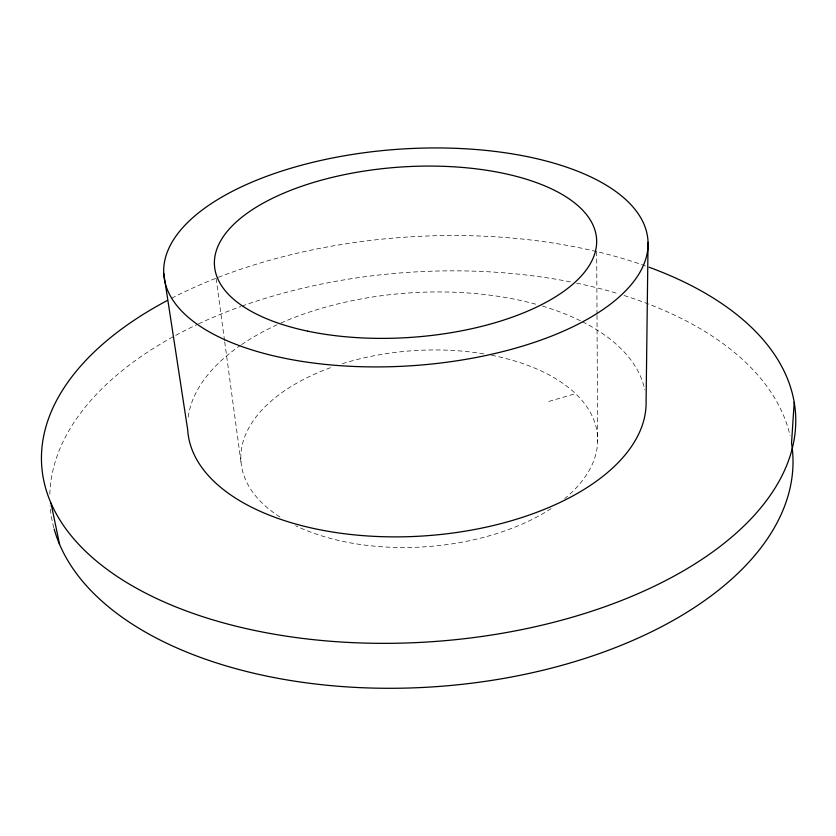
<?xml version="1.0" encoding="UTF-8"?>
<svg xmlns="http://www.w3.org/2000/svg" width="836" height="836" viewBox="0 0 836 836"><rect width="100%" height="100%" fill="white"/><g stroke="black" fill="none" stroke-linecap="round" stroke-linejoin="round"><path stroke-width="0.63" stroke-dasharray="4.18 3.13" d="M548.771 401.468L575.534 393.651M216.137 278.576L224.539 340.618M224.717 341.914L241.165 463.416M596.695 251.72L597.008 314.033M597.008 315.329L597.646 441.262M188.173 417.154A229.66 121.711 -4 0 1 240.465 345.373M241.583 344.61A229.66 121.711 -4 0 1 279.705 323.584M280.917 323.051A229.66 121.711 -4 0 1 538.572 304.973M542.47 306.101A229.66 121.711 -4 0 1 581.229 321.16M582.462 321.776A229.66 121.711 -4 0 1 644.786 389.879M53.807 527.756A372.239 207.61 -4 0 1 50.087 505.77M49.836 494.243A372.239 207.61 -4 0 1 197.4 324.41M198.592 323.845A372.239 207.61 -4 0 1 240.716 306.53M241.938 306.091A372.239 207.61 -4 0 1 571.49 282.098M576.589 283.143A372.239 207.61 -4 0 1 619.068 293.959M624.084 295.516A372.239 207.61 -4 0 1 790.072 435.692M491.589 355.258A178.716 98.23 -4 0 1 564.645 498.674M551.039 508.633A178.716 98.23 -4 0 1 295.63 525.708M279.914 516.982A178.716 98.23 -4 0 1 332.509 366.973M342.394 363.681A178.716 98.23 -4 0 1 486.479 354.307M171.631 298.243A377.82 202.709 -4 0 1 645.465 265.932"/><path stroke-width="1.25" d="M648.057 242.356A242.68 108.44 -4 0 1 287.73 358.884A242.68 108.44 -4 0 1 281.826 171.046A242.68 108.44 -4 0 1 648.057 242.356L646.092 401.301A229.66 121.711 -4 0 1 422.107 536.043A229.66 121.711 -4 0 1 187.713 429.923L163.71 273.163M794.2 402.315L791.535 443.164A372.239 207.61 -4 0 1 466.467 683.827A372.239 207.61 -4 0 1 54.162 529.052M50.996 503.147L59.575 544.382M649.123 267.248A377.82 202.709 -4 0 1 702.47 559.012A377.82 202.709 -4 0 1 153.396 596.998A377.82 202.709 -4 0 1 167.116 300.605M307.794 331.171A191.528 85.324 -4 0 0 596.653 242.628A191.528 85.324 -4 0 0 312.079 182.885A191.528 85.324 -4 0 0 307.794 331.171"/></g></svg>
